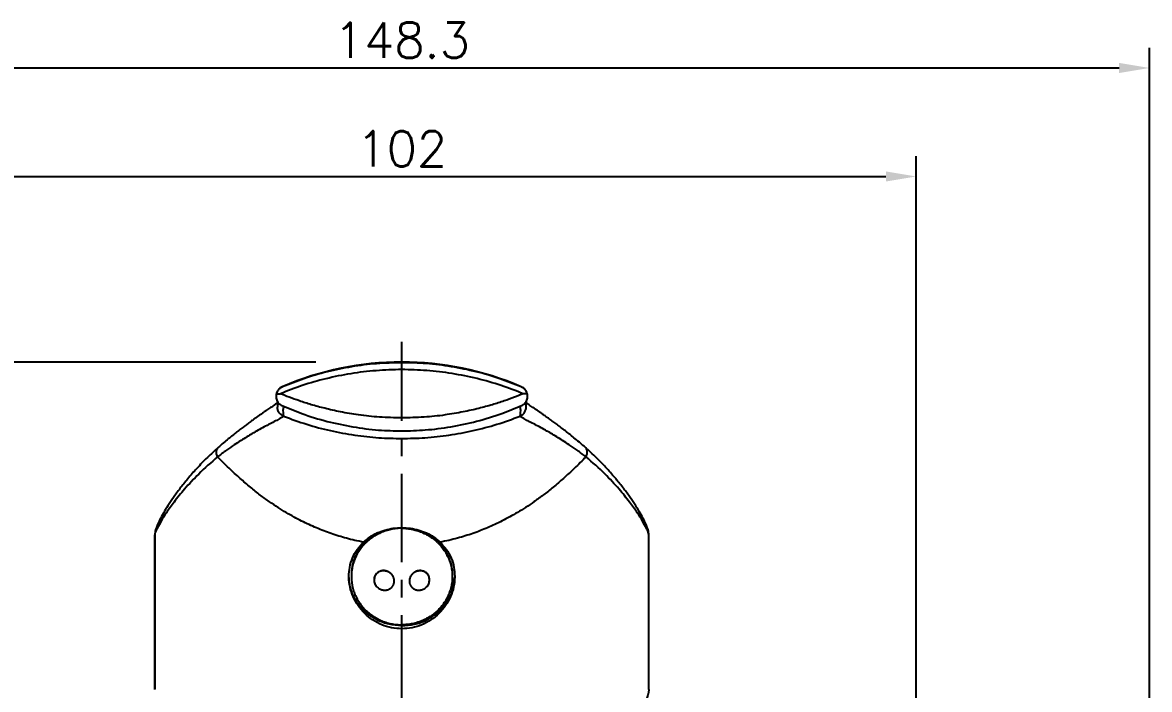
# Model space of a CAD drawing. Extents: x -5 to 589, y 435 to 855.
# Drawn here: x 133.8 to 245.5, y 625.3 to 691.3 of the extents above; entities that cross this region are included whole.
import ezdxf

# ---------------------------------------------------------------- set-up
doc = ezdxf.new("R2010")
doc.units = 0
doc.header["$LTSCALE"] = 7
doc.header["$MEASUREMENT"] = 0
doc.linetypes.add('CENTER', pattern=[2, 1.25, -0.25, 0.25, -0.25])
for name, color, linetype in [('CL', 1, 'CENTER'), ('DIM', 2, 'CONTINUOUS'), ('DWG', 7, 'CONTINUOUS')]:
    doc.layers.add(name, color=color, linetype=linetype)
doc.styles.add('GHS', font='ROMANS', dxfattribs={"bigfont": 'GHS'})

msp = doc.modelspace()

# ---------------------------------------------------------------- linework, layer by layer
at = {"layer": 'CL'}
msp.add_line((171.41, 497.88), (171.41, 659.72), dxfattribs=at)
at = {"layer": 'DIM'}
for p, q in [((245.54, 581.28), (245.54, 688.84)), ((100.29, 686.84), (242.54, 686.84)), ((222.41, 592.6), (222.41, 678.09)), ((123.41, 676.09), (219.41, 676.09)), ((162.89, 657.7), (41.64, 657.7)), ((162.89, 657.7), (51.64, 657.7))]:
    msp.add_line(p, q, dxfattribs=at)
for points in [[(242.54, 687.34), (242.54, 686.34), (245.54, 686.84)], [(219.41, 676.59), (219.41, 675.59), (222.41, 676.09)]]:
    msp.add_solid(points, dxfattribs=at)
at = {"layer": 'DWG'}
for p, q in [((159.56, 655.26), (159.56, 655.26)), ((183.26, 655.26), (183.26, 655.26)), ((158.98, 654.58), (158.97, 654.55)), ((183.86, 654.55), (183.85, 654.58)), ((159.08, 653.24), (159.08, 653.24)), ((183.75, 653.24), (183.75, 653.25)), ((146.91, 625.27), (146.91, 640.57)), ((146.91, 640.57), (146.91, 640.56)), ((195.91, 640.56), (195.91, 640.57)), ((195.91, 625.27), (195.91, 640.56)), ((195.91, 640.56), (195.91, 640.56))]:
    msp.add_line(p, q, dxfattribs=at)
msp.add_arc((171.41, 627.7), 30, 66.7331, 113.2654, dxfattribs=at)
for points in [[(171.41, 657.64), (168.91, 657.54), (166.42, 657.23), (164, 656.73), (161.69, 656.05), (159.57, 655.24)], [(183.26, 655.24), (181.12, 656.05), (178.78, 656.74), (176.33, 657.24), (173.84, 657.55), (171.41, 657.64)], [(171.41, 656.96), (168.87, 656.85), (166.35, 656.55), (163.89, 656.05), (161.54, 655.38), (159.37, 654.56)], [(183.46, 654.56), (181.26, 655.38), (178.89, 656.06), (176.4, 656.56), (173.88, 656.86), (171.41, 656.96)], [(159.55, 655.23), (159.42, 655.16), (159.3, 655.07), (159.19, 654.97), (159.1, 654.84), (159.02, 654.7), (158.98, 654.58)], [(159.47, 655.21), (159.36, 655.14), (159.14, 654.92), (159.05, 654.76), (159, 654.65), (158.98, 654.58)], [(159.56, 655.26), (159.47, 655.21)], [(159.57, 655.24), (159.55, 655.23)], [(159.55, 655.23), (159.56, 655.23)], [(183.29, 655.25), (183.26, 655.26)], [(183.28, 655.23), (183.26, 655.24)], [(183.27, 655.23), (183.28, 655.23)], [(183.82, 654.66), (183.8, 654.71), (183.73, 654.84), (183.64, 654.97), (183.53, 655.07), (183.41, 655.16), (183.28, 655.23)], [(183.81, 654.68), (183.78, 654.76), (183.68, 654.92), (183.47, 655.14), (183.29, 655.25)], [(158.97, 654.55), (158.95, 654.2), (159.04, 653.86), (159.25, 653.58), (159.53, 653.4)], [(158.97, 654.55), (159.1, 654.56), (159.23, 654.56), (159.28, 654.56)], [(159.03, 653.89), (159.04, 653.84), (159.05, 653.78), (159.05, 653.71), (159.06, 653.63), (159.07, 653.54), (159.07, 653.45), (159.08, 653.34), (159.08, 653.24)], [(159.28, 654.56), (159.37, 654.56)], [(171.41, 652.17), (169.2, 652.25), (167.12, 652.47), (165.32, 652.77), (163.77, 653.12), (162.43, 653.48), (161.26, 653.86), (160.24, 654.22), (159.37, 654.56)], [(183.46, 654.56), (182.58, 654.22), (181.56, 653.85), (180.39, 653.48), (179.05, 653.11), (177.5, 652.77), (175.7, 652.46), (173.62, 652.25), (171.41, 652.17)], [(183.29, 653.4), (183.57, 653.58), (183.78, 653.86), (183.88, 654.2), (183.86, 654.55)], [(183.55, 654.56), (183.46, 654.56)], [(183.86, 654.55), (183.73, 654.56), (183.6, 654.56), (183.55, 654.56)], [(183.75, 653.24), (183.75, 653.34), (183.75, 653.45), (183.76, 653.54), (183.77, 653.63), (183.77, 653.7), (183.78, 653.77), (183.79, 653.84), (183.79, 653.89)], [(183.85, 654.58), (183.82, 654.66)], [(158.88, 653.52), (158.74, 653.42), (158.58, 653.31), (158.4, 653.19), (158.21, 653.06), (158, 652.92), (157.78, 652.77), (157.55, 652.6), (157.3, 652.43), (157.03, 652.24), (156.74, 652.03), (156.43, 651.81), (156.09, 651.56), (155.74, 651.3), (155.36, 651.01), (154.96, 650.7), (154.54, 650.36), (154.09, 649.99), (153.61, 649.59), (153.23, 649.26)], [(159.06, 653.65), (159.01, 653.62), (158.88, 653.52)], [(159.69, 652.34), (159.41, 652.52), (159.2, 652.78), (159.09, 653.1), (159.08, 653.24)], [(159.53, 653.4), (161.5, 652.61), (164.02, 651.83), (166.56, 651.29), (169.11, 650.97), (171.41, 650.88)], [(159.59, 653.38), (159.63, 653.34)], [(159.67, 653.21), (159.64, 653.07), (159.69, 652.34)], [(159.63, 653.34), (159.67, 653.21)], [(171.41, 650.88), (173.74, 650.98), (176.28, 651.29), (178.83, 651.84), (181.34, 652.62), (183.29, 653.4)], [(183.14, 652.34), (183.42, 652.52), (183.62, 652.78), (183.73, 653.1), (183.75, 653.24)], [(183.14, 652.34), (183.19, 653.07), (183.16, 653.21)], [(183.16, 653.21), (183.23, 653.38)], [(183.93, 653.54), (183.88, 653.57), (183.77, 653.65)], [(189.6, 649.26), (189.15, 649.64), (188.61, 650.1), (188.1, 650.51), (187.63, 650.88), (187.18, 651.23), (186.77, 651.54), (186.39, 651.82), (186.03, 652.07), (185.7, 652.31), (185.4, 652.52), (185.12, 652.71), (184.86, 652.89), (184.63, 653.05), (184.41, 653.2), (184.21, 653.34), (184.03, 653.46), (183.93, 653.54)], [(159.69, 652.34), (159.58, 652.25), (159.33, 652.1), (158.9, 651.87), (158.35, 651.59), (157.76, 651.27), (157.16, 650.94), (156.59, 650.62), (156.05, 650.29), (155.47, 649.93), (154.8, 649.5), (154.03, 648.97), (153.14, 648.31)], [(159.69, 652.34), (161.99, 651.54), (164.35, 650.91), (166.74, 650.47), (169.12, 650.21), (171.41, 650.13)], [(171.41, 650.13), (173.71, 650.21), (176.09, 650.47), (178.49, 650.92), (180.84, 651.54), (183.14, 652.34)], [(189.68, 648.31), (188.79, 648.97), (188.02, 649.5), (187.35, 649.94), (186.77, 650.3), (186.22, 650.63), (185.66, 650.95), (185.07, 651.27), (184.49, 651.58), (183.93, 651.87), (183.5, 652.1), (183.24, 652.25), (183.14, 652.34)], [(153.23, 649.26), (152.13, 648.24), (151.08, 647.16), (150.18, 646.13), (149.41, 645.17), (148.76, 644.27), (148.22, 643.46), (147.78, 642.73), (147.43, 642.09), (147.17, 641.54), (147, 641.07), (146.91, 640.56)], [(153.14, 648.31), (153.05, 648.6), (153.04, 648.88), (153.12, 649.12), (153.23, 649.26)], [(195.91, 640.56), (195.83, 641.07), (195.66, 641.54), (195.4, 642.09), (195.05, 642.73), (194.61, 643.45), (194.07, 644.27), (193.42, 645.16), (192.65, 646.12), (191.75, 647.15), (190.71, 648.23), (189.6, 649.26)], [(189.68, 648.31), (189.78, 648.6), (189.79, 648.88), (189.71, 649.12), (189.6, 649.26)], [(153.14, 648.31), (151.27, 646.61), (149.87, 645.11), (148.83, 643.83), (148.07, 642.77), (147.53, 641.91), (147.17, 641.26), (146.97, 640.82), (146.91, 640.56)], [(167.62, 639.86), (166.75, 640.04), (165.93, 640.24), (165.16, 640.47), (164.4, 640.71), (163.67, 640.98), (162.94, 641.28), (162.21, 641.6), (161.48, 641.95), (160.73, 642.35), (159.96, 642.79), (159.14, 643.29), (158.28, 643.87), (157.37, 644.53), (156.41, 645.3), (155.38, 646.18), (154.29, 647.18), (153.14, 648.31)], [(189.68, 648.31), (188.53, 647.18), (187.44, 646.18), (186.42, 645.3), (185.46, 644.54), (184.55, 643.88), (183.69, 643.3), (182.88, 642.8), (182.11, 642.36), (181.37, 641.96), (180.64, 641.61), (179.92, 641.29), (179.2, 641), (178.47, 640.73), (177.71, 640.48), (176.92, 640.25), (176.09, 640.04), (175.2, 639.86)], [(195.91, 640.56), (195.85, 640.82), (195.66, 641.26), (195.3, 641.91), (194.76, 642.77), (193.99, 643.83), (192.95, 645.11), (191.56, 646.61), (189.68, 648.31)], [(146.91, 640.56), (146.91, 638.5), (146.91, 632.07), (146.91, 625.28)], [(167.62, 639.86), (168.25, 640.37), (168.96, 640.77), (169.74, 641.06), (170.57, 641.23), (171.41, 641.29)], [(169, 640.78), (168.84, 640.69), (168.39, 640.4), (167.98, 640.07), (167.72, 639.82)], [(171.41, 641.24), (170.87, 641.21), (170.34, 641.12), (169.82, 640.99), (169.31, 640.79), (168.84, 640.55), (168.39, 640.26), (167.98, 639.93), (167.76, 639.72)], [(171.41, 641.29), (172.26, 641.23), (173.09, 641.06), (173.86, 640.77), (174.58, 640.37), (175.2, 639.86)], [(171.41, 641.24), (171.95, 641.21), (172.49, 641.12), (173.01, 640.99), (173.51, 640.79), (173.99, 640.55), (174.44, 640.26), (174.85, 639.93), (175.06, 639.72)], [(173.83, 640.78), (173.99, 640.69), (174.44, 640.4), (174.85, 640.07), (175.11, 639.82)], [(195.91, 625.28), (195.91, 632.07), (195.91, 638.49), (195.91, 640.56)], [(166.16, 636.47), (166.25, 637.36), (166.53, 638.29), (166.99, 639.13), (167.62, 639.86)], [(167.7, 639.79), (167.6, 639.69), (167.28, 639.28), (167, 638.83), (166.77, 638.36), (166.6, 637.87), (166.48, 637.37), (166.42, 636.85), (166.41, 636.59)], [(167.76, 639.72), (167.6, 639.55), (167.28, 639.14), (167, 638.69), (166.77, 638.22), (166.6, 637.73), (166.48, 637.23), (166.42, 636.71), (166.42, 636.59)], [(167.72, 639.82), (167.7, 639.79)], [(175.06, 639.72), (175.22, 639.55), (175.55, 639.14), (175.83, 638.69), (176.06, 638.22), (176.23, 637.73), (176.35, 637.23), (176.41, 636.71), (176.41, 636.59)], [(175.11, 639.82), (175.13, 639.79)], [(175.13, 639.79), (175.22, 639.69), (175.55, 639.28), (175.83, 638.83), (176.06, 638.36), (176.23, 637.87), (176.35, 637.37), (176.41, 636.85), (176.41, 636.59)], [(175.2, 639.86), (175.83, 639.13), (176.3, 638.29), (176.58, 637.36), (176.66, 636.47)], [(170.66, 636.02), (170.66, 636.13), (170.64, 636.22), (170.62, 636.3), (170.6, 636.37), (170.57, 636.43), (170.54, 636.49), (170.51, 636.54), (170.48, 636.59), (170.44, 636.64), (170.4, 636.69), (170.36, 636.73), (170.31, 636.77), (170.26, 636.81), (170.2, 636.86), (170.13, 636.9), (170.05, 636.94), (169.96, 636.98), (169.85, 637.01), (169.73, 637.03), (169.6, 637.04), (169.45, 637.03), (169.3, 636.99), (169.14, 636.92), (168.99, 636.82), (168.85, 636.68), (168.75, 636.52), (168.68, 636.33), (168.66, 636.14)], [(170.66, 636.02), (170.66, 636.11), (170.64, 636.21), (170.62, 636.29), (170.6, 636.35), (170.57, 636.42), (170.54, 636.47), (170.51, 636.52), (170.48, 636.57), (170.44, 636.62), (170.4, 636.67), (170.36, 636.71), (170.31, 636.76), (170.26, 636.8), (170.2, 636.84), (170.13, 636.88), (170.05, 636.92), (169.96, 636.96), (169.85, 636.99), (169.73, 637.01), (169.6, 637.02), (169.45, 637.01), (169.3, 636.97), (169.14, 636.91), (168.99, 636.81), (168.85, 636.67), (168.75, 636.5), (168.69, 636.32), (168.66, 636.14)], [(174.16, 636.14), (174.14, 636.32), (174.08, 636.5), (173.99, 636.67), (173.86, 636.81), (173.71, 636.91), (173.56, 636.98), (173.41, 637.02), (173.27, 637.04), (173.13, 637.03), (173.01, 637.02), (172.91, 636.99), (172.81, 636.95), (172.73, 636.92), (172.66, 636.88), (172.6, 636.83), (172.55, 636.79), (172.5, 636.75), (172.46, 636.71), (172.42, 636.67), (172.38, 636.62), (172.34, 636.58), (172.31, 636.53), (172.28, 636.48), (172.25, 636.42), (172.23, 636.36), (172.2, 636.29), (172.18, 636.22), (172.17, 636.12), (172.16, 636.02)], [(174.16, 636.14), (174.14, 636.32), (174.08, 636.5), (173.98, 636.67), (173.84, 636.81), (173.69, 636.91), (173.53, 636.97), (173.37, 637.01), (173.23, 637.02), (173.09, 637.01), (172.97, 636.99), (172.87, 636.96), (172.78, 636.92), (172.7, 636.88), (172.63, 636.84), (172.57, 636.8), (172.52, 636.76), (172.47, 636.72), (172.43, 636.67), (172.39, 636.62), (172.35, 636.58), (172.32, 636.52), (172.29, 636.47), (172.26, 636.42), (172.23, 636.36), (172.21, 636.29), (172.19, 636.21), (172.17, 636.11), (172.16, 636.02)], [(171.41, 631.28), (170.4, 631.38), (169.42, 631.68), (168.52, 632.16), (167.73, 632.8), (167.08, 633.58), (166.59, 634.46), (166.28, 635.41), (166.16, 636.39), (166.16, 636.47)], [(171.41, 631.57), (170.16, 631.72), (168.97, 632.15), (167.93, 632.84), (167.09, 633.74), (166.5, 634.81), (166.2, 635.99), (166.17, 636.39)], [(166.42, 636.59), (166.41, 636.45)], [(166.41, 636.45), (166.42, 636.19), (166.48, 635.68), (166.6, 635.17), (166.77, 634.68), (167, 634.21), (167.28, 633.77), (167.6, 633.36), (167.98, 632.98), (168.39, 632.65), (168.84, 632.36), (169.31, 632.11), (169.82, 631.92), (170.34, 631.78), (170.87, 631.7), (171.41, 631.67)], [(168.66, 636.14), (168.66, 636.12)], [(168.66, 636.12), (168.68, 635.93), (168.75, 635.73), (168.85, 635.56), (168.98, 635.4), (169.14, 635.28), (169.29, 635.2), (169.44, 635.14), (169.59, 635.11), (169.72, 635.1), (169.84, 635.11), (169.94, 635.13), (170.03, 635.15), (170.11, 635.18), (170.18, 635.22), (170.24, 635.25), (170.29, 635.28), (170.34, 635.32), (170.38, 635.35), (170.42, 635.39), (170.46, 635.43), (170.49, 635.48), (170.52, 635.52), (170.55, 635.57), (170.58, 635.62), (170.6, 635.67), (170.62, 635.74), (170.64, 635.82), (170.66, 635.9), (170.66, 636.01)], [(170.66, 636.01), (170.66, 636.02)], [(176.66, 636.47), (176.66, 636.39), (176.55, 635.41), (176.24, 634.46), (175.75, 633.58), (175.09, 632.8), (174.3, 632.16), (173.4, 631.68), (172.43, 631.38), (171.41, 631.28)], [(176.41, 636.45), (176.41, 636.19), (176.35, 635.68), (176.23, 635.17), (176.06, 634.68), (175.83, 634.21), (175.55, 633.77), (175.22, 633.36), (174.85, 632.98), (174.44, 632.65), (173.99, 632.36), (173.51, 632.11), (173.01, 631.92), (172.49, 631.78), (171.95, 631.7), (171.41, 631.67)], [(171.41, 631.57), (172.67, 631.72), (173.85, 632.15), (174.9, 632.84), (175.73, 633.74), (176.32, 634.81), (176.63, 635.99), (176.66, 636.39)], [(172.16, 636.01), (172.17, 635.9), (172.18, 635.82), (172.2, 635.74), (172.23, 635.68), (172.25, 635.62), (172.28, 635.57), (172.31, 635.52), (172.34, 635.48), (172.37, 635.43), (172.41, 635.39), (172.45, 635.36), (172.49, 635.32), (172.53, 635.29), (172.58, 635.25), (172.64, 635.22), (172.71, 635.18), (172.79, 635.15), (172.88, 635.13), (172.99, 635.11), (173.11, 635.1), (173.24, 635.11), (173.38, 635.14), (173.54, 635.2), (173.69, 635.28), (173.84, 635.4), (173.98, 635.55), (174.08, 635.73), (174.14, 635.93), (174.16, 636.12)], [(172.16, 636.02), (172.16, 636.01)], [(174.16, 636.12), (174.16, 636.14)], [(176.41, 636.59), (176.41, 636.45)], [(195.91, 625.27), (195.61, 624.15), (194.71, 623.06), (193.8, 622.36)]]:
    msp.add_spline(points, degree=3, dxfattribs=at)

# ---------------------------------------------------------------- texts
at = {"layer": 'DIM', "char_height": 3.5, "attachment_point": 5, "style": 'GHS'}
for s, insert in [('\\A1;148.3', (171.42, 689.59)), ('\\A1;102', (171.41, 678.84))]:
    msp.add_mtext(s, dxfattribs=dict(at, insert=insert))

doc.saveas('drawing.dxf')
